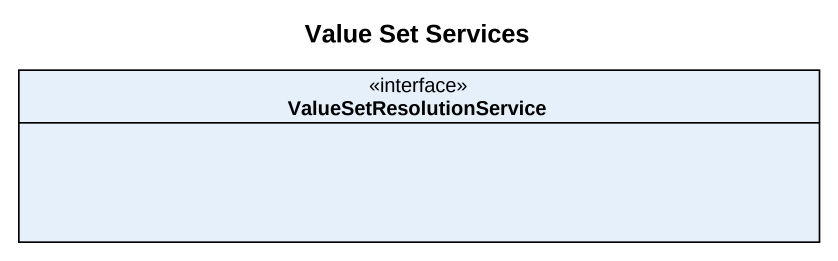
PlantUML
@startuml
title Value Set Services
hide circle
hide empty members
interface ValueSetResolutionService
@enduml
